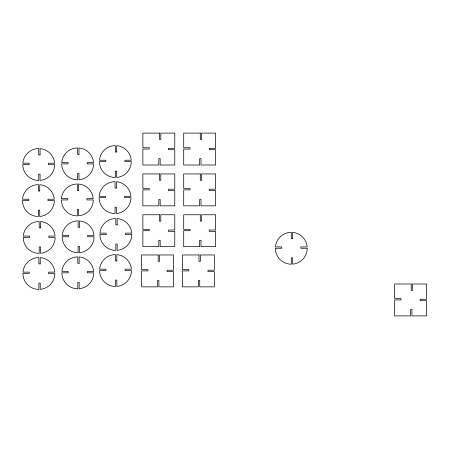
<?xml version="1.0" encoding="UTF-8"?>
<svg xmlns="http://www.w3.org/2000/svg" width="449" height="449" viewBox="0 0 449 449"><rect width="100%" height="100%" fill="white"/><g stroke="black" fill="none" stroke-linecap="round" stroke-linejoin="round"><path stroke-width="0.67" d="M159.462 133.106L142.872 133.106L142.872 147.715L149.253 147.715L149.253 149.057L142.872 149.057L142.872 165.008L158.823 165.008L158.823 158.626L160.164 158.626L160.164 165.008L174.773 165.008L174.773 149.691L168.397 149.691L168.397 148.355L174.773 148.355L174.773 133.106L160.804 133.106L160.804 139.487L159.462 139.487L159.462 133.106M200.293 133.106L183.708 133.106L183.708 147.715L190.09 147.715L190.09 149.057L183.708 149.057L183.708 165.008L199.659 165.008L199.659 158.626L200.995 158.626L200.995 165.008L215.61 165.008L215.61 149.691L209.228 149.691L209.228 148.355L215.61 148.355L215.61 133.106L201.635 133.106L201.635 139.487L200.293 139.487L200.293 133.106M116.701 152.003L115.359 152.003L115.359 145.628A15.951 15.951 0 0 0 99.465 160.237L105.79 160.237L105.79 161.578L99.409 161.578A15.951 15.951 0 0 0 115.359 177.529L115.359 171.148L116.701 171.148L116.701 177.473A15.951 15.951 0 0 0 131.31 161.578L124.929 161.578L124.929 160.237L131.254 160.237A15.951 15.951 0 0 0 116.701 145.684L116.701 152.003M78.979 154.321L77.638 154.321L77.638 147.94A15.951 15.951 0 0 0 61.743 162.549L68.068 162.549L68.068 163.891L61.687 163.891A15.951 15.951 0 0 0 77.638 179.841L77.638 173.46L78.979 173.46L78.979 179.785A15.951 15.951 0 0 0 93.588 163.891L87.207 163.891L87.207 162.549L93.532 162.549A15.951 15.951 0 0 0 78.979 147.996L78.979 154.321M40.056 154.956L38.721 154.956L38.721 148.574A15.951 15.951 0 0 0 22.826 163.189L29.151 163.189L29.151 164.525L22.77 164.525A15.951 15.951 0 0 0 38.721 180.476L38.721 174.1L40.056 174.1L40.056 180.419A15.951 15.951 0 0 0 54.671 164.525L48.29 164.525L48.29 163.189L54.615 163.189A15.951 15.951 0 0 0 40.056 148.636L40.056 154.956M159.462 173.937L142.872 173.937L142.872 188.546L149.253 188.546L149.253 189.888L142.872 189.888L142.872 205.838L158.823 205.838L158.823 199.457L160.164 199.457L160.164 205.838L174.773 205.838L174.773 190.528L168.397 190.528L168.397 189.186L174.773 189.186L174.773 173.937L160.804 173.937L160.804 180.318L159.462 180.318L159.462 173.937M200.293 173.937L183.708 173.937L183.708 188.546L190.09 188.546L190.09 189.888L183.708 189.888L183.708 205.838L199.659 205.838L199.659 199.457L200.995 199.457L200.995 205.838L215.61 205.838L215.61 190.528L209.228 190.528L209.228 189.186L215.61 189.186L215.61 173.937L201.635 173.937L201.635 180.318L200.293 180.318L200.293 173.937M116.381 188.052L115.039 188.052L115.039 181.671A15.951 15.951 0 0 0 99.145 196.286L105.47 196.286L105.47 197.622L99.089 197.622A15.951 15.951 0 0 0 115.039 213.572L115.039 207.197L116.381 207.197L116.381 213.516A15.951 15.951 0 0 0 130.99 197.622L124.609 197.622L124.609 196.286L130.934 196.286A15.951 15.951 0 0 0 116.381 181.727L116.381 188.052M78.659 190.365L77.318 190.365L77.318 183.989A15.951 15.951 0 0 0 61.423 198.598L67.748 198.598L67.748 199.934L61.367 199.934A15.951 15.951 0 0 0 77.318 215.885L77.318 209.509L78.659 209.509L78.659 215.829A15.951 15.951 0 0 0 93.269 199.934L86.887 199.934L86.887 198.598L93.212 198.598A15.951 15.951 0 0 0 78.659 184.045L78.659 190.365M39.742 191.005L38.401 191.005L38.401 184.623A15.951 15.951 0 0 0 22.506 199.233L28.831 199.233L28.831 200.574L22.45 200.574A15.951 15.951 0 0 0 38.401 216.525L38.401 210.143L39.742 210.143L39.742 216.469A15.951 15.951 0 0 0 54.351 200.574L47.97 200.574L47.97 199.233L54.295 199.233A15.951 15.951 0 0 0 39.742 184.679L39.742 191.005M159.462 214.768L142.872 214.768L142.872 229.383L149.253 229.383L149.253 230.719L142.872 230.719L142.872 246.669L158.823 246.669L158.823 240.288L160.164 240.288L160.164 246.669L174.773 246.669L174.773 231.358L168.397 231.358L168.397 230.017L174.773 230.017L174.773 214.768L160.804 214.768L160.804 221.149L159.462 221.149L159.462 214.768M200.293 214.768L183.708 214.768L183.708 229.383L190.09 229.383L190.09 230.719L183.708 230.719L183.708 246.669L199.659 246.669L199.659 240.288L200.995 240.288L200.995 246.669L215.61 246.669L215.61 231.358L209.228 231.358L209.228 230.017L215.61 230.017L215.61 214.768L201.635 214.768L201.635 221.149L200.293 221.149L200.293 214.768M117.178 224.898L115.836 224.898L115.836 218.517A15.951 15.951 0 0 0 99.947 233.126L106.267 233.126L106.267 234.468L99.891 234.468A15.951 15.951 0 0 0 115.836 250.419L115.836 244.037L117.178 244.037L117.178 250.362A15.951 15.951 0 0 0 131.787 234.468L125.411 234.468L125.411 233.126L131.731 233.126A15.951 15.951 0 0 0 117.178 218.573L117.178 224.898M79.456 227.211L78.115 227.211L78.115 220.829A15.951 15.951 0 0 0 62.22 235.444L68.545 235.444L68.545 236.78L62.164 236.78A15.951 15.951 0 0 0 78.115 252.731L78.115 246.349L79.456 246.349L79.456 252.675A15.951 15.951 0 0 0 94.066 236.78L87.684 236.78L87.684 235.444L94.009 235.444A15.951 15.951 0 0 0 79.456 220.886L79.456 227.211M40.539 227.851L39.198 227.851L39.198 221.469A15.951 15.951 0 0 0 23.303 236.079L29.628 236.079L29.628 237.42L23.247 237.42A15.951 15.951 0 0 0 39.198 253.371L39.198 246.989L40.539 246.989L40.539 253.315A15.951 15.951 0 0 0 55.148 237.42L48.767 237.42L48.767 236.079L55.092 236.079A15.951 15.951 0 0 0 40.539 221.525L40.539 227.851M292.63 238.694L291.294 238.694L291.294 232.318A15.951 15.951 0 0 0 275.4 246.928L281.719 246.928L281.719 248.263L275.344 248.263A15.951 15.951 0 0 0 291.294 264.214L291.294 257.838L292.63 257.838L292.63 264.158A15.951 15.951 0 0 0 307.239 248.263L300.864 248.263L300.864 246.928L307.183 246.928A15.951 15.951 0 0 0 292.63 232.374L292.63 238.694M158.188 254.965L141.598 254.965L141.598 269.574L147.979 269.574L147.979 270.915L141.598 270.915L141.598 286.866L157.548 286.866L157.548 280.485L158.89 280.485L158.89 286.866L173.499 286.866L173.499 271.555L167.118 271.555L167.118 270.214L173.499 270.214L173.499 254.965L159.524 254.965L159.524 261.346L158.188 261.346L158.188 254.965M199.019 254.965L182.429 254.965L182.429 269.574L188.81 269.574L188.81 270.915L182.429 270.915L182.429 286.866L198.379 286.866L198.379 280.485L199.721 280.485L199.721 286.866L214.33 286.866L214.33 271.555L207.954 271.555L207.954 270.214L214.33 270.214L214.33 254.965L200.361 254.965L200.361 261.346L199.019 261.346L199.019 254.965M116.858 260.948L115.522 260.948L115.522 254.566A15.951 15.951 0 0 0 99.627 269.175L105.947 269.175L105.947 270.517L99.571 270.517A15.951 15.951 0 0 0 115.522 286.468L115.522 280.086L116.858 280.086L116.858 286.411A15.951 15.951 0 0 0 131.473 270.517L125.091 270.517L125.091 269.175L131.411 269.175A15.951 15.951 0 0 0 116.858 254.622L116.858 260.948M79.136 263.26L77.795 263.26L77.795 256.879A15.951 15.951 0 0 0 61.906 271.488L68.226 271.488L68.226 272.829L61.85 272.829A15.951 15.951 0 0 0 77.795 288.78L77.795 282.399L79.136 282.399L79.136 288.724A15.951 15.951 0 0 0 93.746 272.829L87.37 272.829L87.37 271.488L93.689 271.488A15.951 15.951 0 0 0 79.136 256.935L79.136 263.26M40.219 263.9L38.878 263.9L38.878 257.518A15.951 15.951 0 0 0 22.983 272.128L29.308 272.128L29.308 273.469L22.927 273.469A15.951 15.951 0 0 0 38.878 289.42L38.878 283.038L40.219 283.038L40.219 289.364A15.951 15.951 0 0 0 54.829 273.469L48.447 273.469L48.447 272.128L54.772 272.128A15.951 15.951 0 0 0 40.219 257.574L40.219 263.9M411.239 283.993L394.649 283.993L394.649 298.607L401.03 298.607L401.03 299.943L394.649 299.943L394.649 315.894L410.599 315.894L410.599 309.513L411.941 309.513L411.941 315.894L426.55 315.894L426.55 300.583L420.169 300.583L420.169 299.242L426.55 299.242L426.55 283.993L412.575 283.993L412.575 290.374L411.239 290.374L411.239 283.993"/></g></svg>
